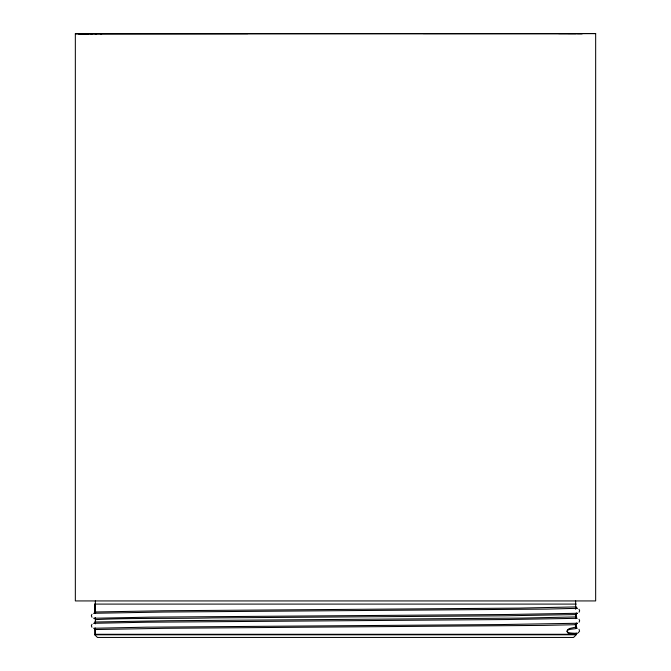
<?xml version="1.0" encoding="UTF-8"?>
<svg xmlns="http://www.w3.org/2000/svg" width="671" height="671" viewBox="0 0 671 671"><rect width="100%" height="100%" fill="white"/><g stroke="black" fill="none" stroke-linecap="round" stroke-linejoin="round"><path stroke-width="1.01" d="M94.77 634.783L576.23 634.783L573.562 637.45L97.438 637.45L94.77 634.783L94.77 629.549L164.949 628.308L543.946 625.389L575.181 624.701L576.204 624.575L577.236 623.258L576.246 623.116M576.23 618.142C577.756 619.165 574.653 613.73 577.236 613.252M91.952 614.284L91.348 615.768L92.011 617.286M579.048 612.254L579.66 610.769L579.014 609.26M579.048 622.252L579.66 620.776L579.048 619.291M578.117 632.904L579.61 631.185L579.006 629.272M92.011 624.265L91.348 625.783L91.952 627.259M95.768 612.137L94.77 611.994L164.127 610.753L519.111 608.111L575.953 606.919M577.228 608.295L575.886 608.161M576.204 614.569L504.407 615.81L212.598 617.899C174.686 618.821 131.961 617.773 95.198 619.643M576.196 634.581L569.671 633.927L567.767 632.845L566.995 631.403L567.591 629.775L569.352 628.534L576.213 627.016L576.23 624.55L575.24 624.407M575.903 626.915C580.163 629.926 568.169 627.88 567.079 631.067C566.76 634.456 581.631 632.241 575.433 634.43M576.179 607.02L577.094 608.337L546.639 609.092L163.414 612.044L93.764 613.286L94.77 613.428M577.236 623.258L501.472 624.55L146.588 627.184L93.764 628.257L94.267 628.366M577.186 633.231L576.028 633.105M577.161 618.327L508.392 619.518L147.318 622.21L93.764 623.3L95.005 623.451M423.225 33.575L595.663 33.575L595.663 600.931L75.337 600.931L75.337 33.793L92.506 33.76M595.663 33.575L558.658 33.625M81.233 33.776L78.666 33.785L85.762 33.768L75.337 33.793M90.568 33.76L101.849 33.743M575.861 33.609L95.139 33.81M577.538 33.6L582.327 33.584L567.867 33.558M100.281 33.743L247.775 33.642M78.666 33.684L582.327 33.684M86.576 33.81L96.699 33.81M94.77 604.093L94.812 612.019L94.77 604.093L576.23 604.093M575.651 634.288L95.349 634.288L95.349 628.031M83.179 33.802L88.857 33.802M94.67 628.4L95.19 628.433M576.079 628.14L577.203 628.266M95.039 618.419L93.764 618.251L151.386 617.135L508.383 614.485L577.135 613.277L576.179 613.076M95.584 622.126L94.77 622.009L168.53 620.717L522.206 618.083L575.978 616.926M95.265 629.658L94.821 629.583M575.441 614.393L576.213 614.527M575.651 600.931L575.651 609.268M575.651 613.437L575.651 618.654M575.651 623.862L575.651 628.031M95.349 600.931L95.349 613.437M95.349 617.605L95.349 623.862"/></g></svg>
